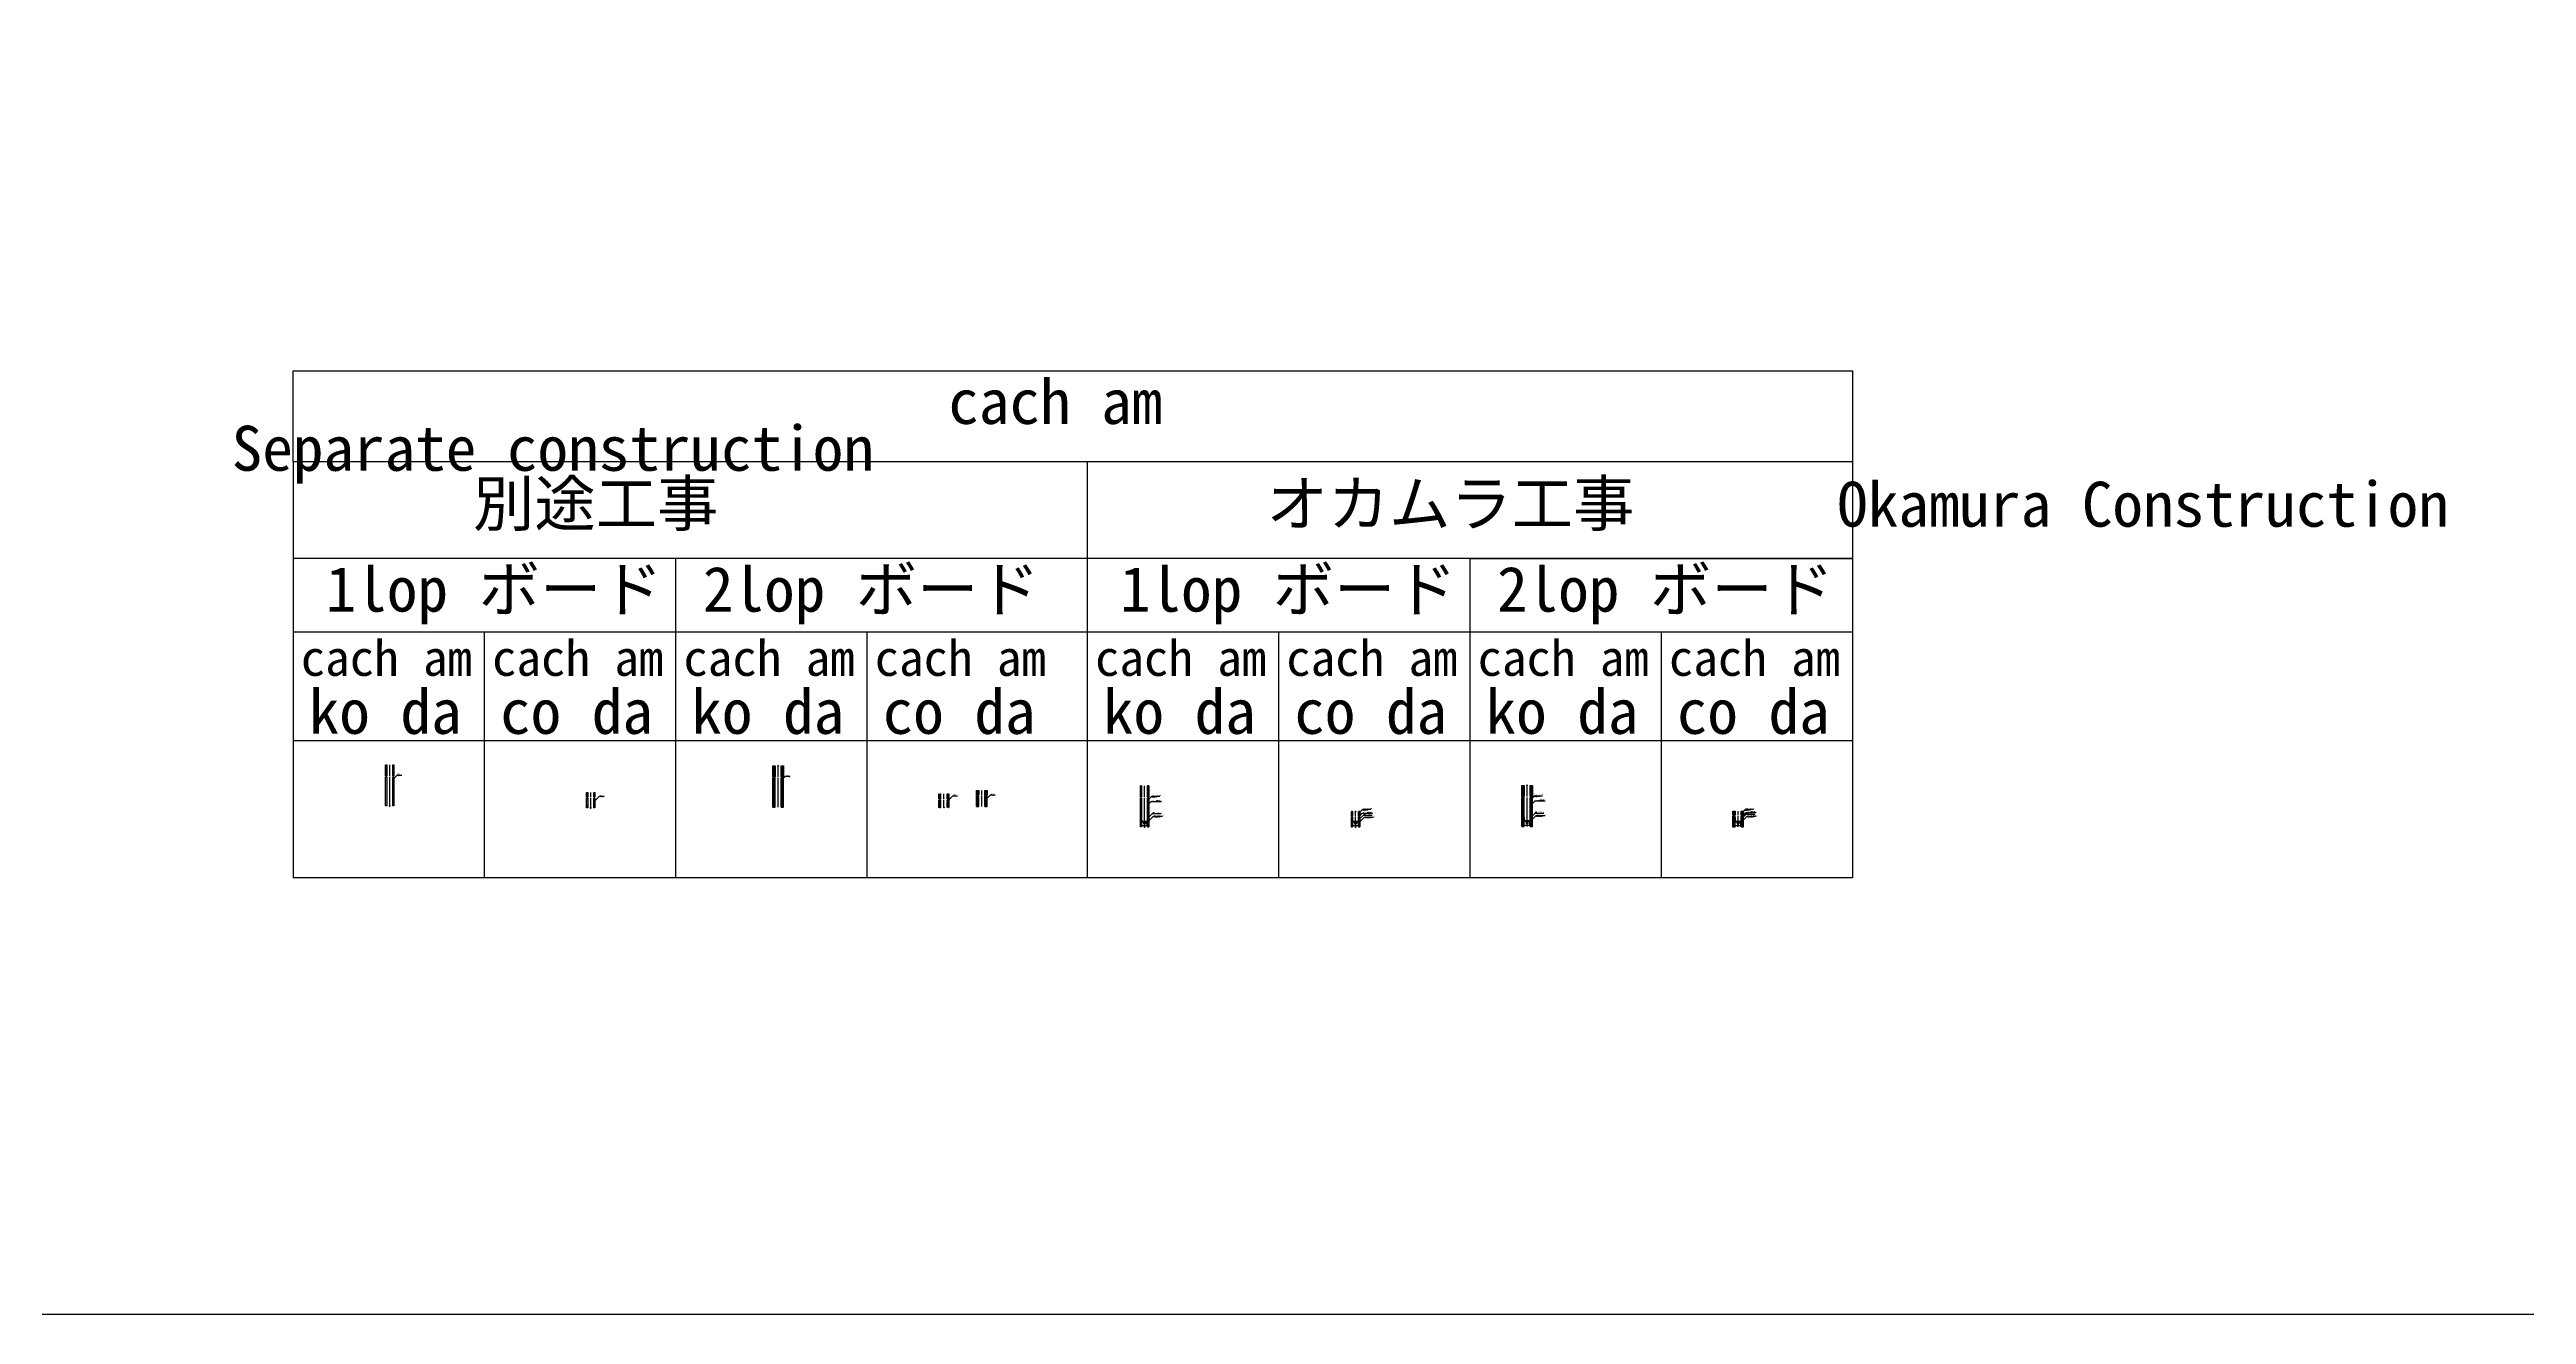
# Model space of a CAD drawing. Extents: x -275225 to 47266, y -41063 to 95295.
# Drawn here: x -216968 to -189419, y -41063 to -26994 of the extents above; entities that cross this region are included whole.
import ezdxf

# ---------------------------------------------------------------- set-up
doc = ezdxf.new("R2010")
doc.units = 0
doc.header["$LTSCALE"] = 0.2
doc.header["$PDMODE"] = 99
doc.header["$PDSIZE"] = 5
doc.linetypes.add('PHANTOM', pattern=[63.5, 31.75, -6.35, 6.35, -6.35, 6.35, -6.35])
for name, color, linetype in [('_P18_製品', 4, 'Continuous'), ('_P18_製品寸法', 9, 'Continuous'), ('_グラスウール', 2, 'BATTING'), ('_別途', 6, 'PHANTOM'), ('_図面枠', 7, 'Continuous'), ('_文字', 3, 'Continuous')]:
    doc.layers.add(name, color=color, linetype=linetype)
doc.layers.add('_ポイント', color=1, linetype='Continuous', plot=False)
doc.styles.add('OKAMURA', font='SIMPLEX.shx', dxfattribs={"width": 0.7, "bigfont": 'BIGFONT.shx'})
doc.styles.add('OKAMURA-G', font='MS Gothic.ttf')
doc.linetypes.add('BATTING', pattern='A,0.00254,-2.54,[134,ltypeshp.shx,S=2.54,R=0,X=-2.54,Y=0],-5.08,[134,ltypeshp.shx,S=2.54,R=180,X=2.54,Y=0],-2.54', length=10.16254)
pattern_1 = [(37.5, (-144219.602, -18406.1715), (-0.3200063, 9.7882647), [0, -7.7216, 0, -8.636, 0, -8.255]), (7.5, (-144219.602, -18406.172), (8.9904657, 14.336502), [0, -4.1656, 0, -6.9596, 0, -2.667]), (327.5, (-144225.85, -18406.1715), (15.8198474, 0.0287437), [0, -2.54, 0, -9.144, 0, -11.938]), (317.5, (-144225.85, -18406.172), (15.271129, 4.4585865), [0, -1.27, 0, -5.9944, 0, -6.858])]
pattern_2 = [(37.5, (-635.014, -1061.168), (-0.320006, 9.788265), [0, -7.7216, 0, -8.636, 0, -8.255]), (7.5, (-635.014, -1061.168), (8.99047, 14.3365), [0, -4.1656, 0, -6.9596, 0, -2.667]), (327.5, (-641.262, -1061.168), (15.819847, 0.028744), [0, -2.54, 0, -9.144, 0, -11.938]), (317.5, (-641.262, -1061.168), (15.27113, 4.45859), [0, -1.27, 0, -5.9944, 0, -6.858])]
pattern_3 = [(37.5, (-670.014, -1061.187), (-0.320006, 9.788265), [0, -7.7216, 0, -8.636, 0, -8.255]), (7.5, (-670.014, -1061.187), (8.99047, 14.3365), [0, -4.1656, 0, -6.9596, 0, -2.667]), (327.5, (-676.262, -1061.187), (15.819847, 0.028744), [0, -2.54, 0, -9.144, 0, -11.938]), (317.5, (-676.262, -1061.187), (15.27113, 4.45859), [0, -1.27, 0, -5.9944, 0, -6.858])]
pattern_4 = [(37.5, (-635.014, -1076.187), (-0.320006, 9.788265), [0, -7.7216, 0, -8.636, 0, -8.255]), (7.5, (-635.014, -1076.187), (8.99047, 14.3365), [0, -4.1656, 0, -6.9596, 0, -2.667]), (327.5, (-641.262, -1076.187), (15.819847, 0.028744), [0, -2.54, 0, -9.144, 0, -11.938]), (317.5, (-641.262, -1076.187), (15.27113, 4.45859), [0, -1.27, 0, -5.9944, 0, -6.858])]
pattern_5 = [(37.5, (-670.014, -1076.187), (-0.320006, 9.788265), [0, -7.7216, 0, -8.636, 0, -8.255]), (7.5, (-670.014, -1076.187), (8.99047, 14.3365), [0, -4.1656, 0, -6.9596, 0, -2.667]), (327.5, (-676.262, -1076.187), (15.819847, 0.028744), [0, -2.54, 0, -9.144, 0, -11.938]), (317.5, (-676.262, -1076.187), (15.27113, 4.45859), [0, -1.27, 0, -5.9944, 0, -6.858])]
pattern_6 = [(37.5, (-657.514, -1076.187), (-0.320006, 9.788265), [0, -7.7216, 0, -8.636, 0, -8.255]), (7.5, (-657.514, -1076.187), (8.99047, 14.3365), [0, -4.1656, 0, -6.9596, 0, -2.667]), (327.5, (-663.762, -1076.187), (15.819847, 0.028744), [0, -2.54, 0, -9.144, 0, -11.938]), (317.5, (-663.762, -1076.187), (15.27113, 4.45859), [0, -1.27, 0, -5.9944, 0, -6.858])]
pattern_7 = [(37.5, (-647.514, -1076.187), (-0.320006, 9.788265), [0, -7.7216, 0, -8.636, 0, -8.255]), (7.5, (-647.514, -1076.187), (8.99047, 14.3365), [0, -4.1656, 0, -6.9596, 0, -2.667]), (327.5, (-653.762, -1076.187), (15.819847, 0.028744), [0, -2.54, 0, -9.144, 0, -11.938]), (317.5, (-653.762, -1076.187), (15.27113, 4.45859), [0, -1.27, 0, -5.9944, 0, -6.858])]
pattern_8 = [(37.5, (-647.514, -1061.168), (-0.320006, 9.788265), [0, -7.7216, 0, -8.636, 0, -8.255]), (7.5, (-647.514, -1061.168), (8.99047, 14.3365), [0, -4.1656, 0, -6.9596, 0, -2.667]), (327.5, (-653.762, -1061.168), (15.819847, 0.028744), [0, -2.54, 0, -9.144, 0, -11.938]), (317.5, (-653.762, -1061.168), (15.27113, 4.45859), [0, -1.27, 0, -5.9944, 0, -6.858])]
pattern_9 = [(37.5, (-657.514, -1061.187), (-0.320006, 9.788265), [0, -7.7216, 0, -8.636, 0, -8.255]), (7.5, (-657.514, -1061.187), (8.99047, 14.3365), [0, -4.1656, 0, -6.9596, 0, -2.667]), (327.5, (-663.762, -1061.187), (15.819847, 0.028744), [0, -2.54, 0, -9.144, 0, -11.938]), (317.5, (-663.762, -1061.187), (15.27113, 4.45859), [0, -1.27, 0, -5.9944, 0, -6.858])]

# ---------------------------------------------------------------- blocks, each defined once
blk = doc.blocks.new('BOLT')
at = {"layer": '_P18_製品'}
for p, q in [((0, 10.969464), (-9.5, 5.484637)), ((-9.5, 5.484637), (-9.5, -5.484636)), ((0, 10.969464), (9.5, 5.484636)), ((9.5, 5.484636), (9.5, -5.484637)), ((-9.5, -5.484636), (0, -10.969464)), ((9.5, -5.484637), (0, -10.969464))]:
    blk.add_line(p, q, dxfattribs=at)
for radius in [9.5, 6]:
    blk.add_circle((0, 0), radius, dxfattribs=at)
at = {"layer": '_ポイント'}
blk.add_point((0, 0), dxfattribs=at)
blk = doc.blocks.new('ピース')
at = {"layer": '_P18_製品', "ltscale": 2}
for p, q in [((-31, -50), (-31, 0)), ((-31, 0), (31, 0)), ((31, -50), (31, 0)), ((-31, -6), (31, -6)), ((-31, -50), (31, -50))]:
    blk.add_line(p, q, dxfattribs=at)
blk = doc.blocks.new('65ﾗﾝﾅｰ')
at = {"layer": '_P18_製品', "ltscale": 2}
for p, q in [((-33.5, 40), (-33.5, 0)), ((-33.5, 40), (-32.7, 40)), ((-33.5, 0), (33.5, 0)), ((-32.7, 40), (-32.7, 0.8)), ((-32.7, 0.8), (32.7, 0.8)), ((32.7, 40), (32.7, 0.8)), ((33.5, 40), (32.7, 40)), ((33.5, 0), (33.5, 40))]:
    blk.add_line(p, q, dxfattribs=at)
blk = doc.blocks.new('*U115')
at = {"layer": '_P18_製品'}
h = blk.add_hatch(dxfattribs=at)
h.set_pattern_fill('AR-SAND', color=256, scale=0.2, style=0)
h.set_pattern_definition([(37.5, (0, -0.0194), (-0.32, 9.78826), [0, -7.7216, 0, -8.636, 0, -8.255]), (7.5, (0, -0.02), (8.9905, 14.3365), [0, -4.1656, 0, -6.9596, 0, -2.667]), (327.5, (-6.248, -0.019), (15.81985, 0.02874), [0, -2.54, 0, -9.144, 0, -11.938]), (317.5, (-6.248, -0.02), (15.2711, 4.4586), [0, -1.27, 0, -5.9944, 0, -6.858])])
h.paths.add_polyline_path([(-33, 171), (-46, 171), (-46, 121), (-33, 121)])
h.paths.add_polyline_path([(-46, 0), (-33, 0), (-33, 111), (-46, 111)])
at = {"layer": '_P18_製品', "ltscale": 2}
h = blk.add_hatch(dxfattribs=at)
h.set_pattern_fill('AR-SAND', color=256, scale=0.2, style=0)
h.paths.add_polyline_path([(46, 171), (34, 171), (34, 121), (46, 121)])
h.paths.add_polyline_path([(34, 0), (46, 0), (46, 111), (34, 111)])
for p, q in [((-33, 171), (-46, 171)), ((-46, 171), (-46, 121)), ((-46, 0), (-46, 111)), ((-33, 0), (-46, 0)), ((-33, 121), (-33, 171)), ((-33, 111), (-33, 0)), ((46, 171), (34, 171)), ((34, 171), (34, 121)), ((34, 111), (34, 0)), ((34, 0), (46, 0)), ((46, 121), (46, 171)), ((46, 0), (46, 111))]:
    blk.add_line(p, q, dxfattribs=at)
at = {"layer": '_グラスウール', "ltscale": 4}
for points in [[(0, 121), (0, 171), (0, 171)], [(0, 0), (0, 111), (0, 111)]]:
    blk.add_lwpolyline(points, dxfattribs=at)
at = {"layer": '_ポイント'}
blk.add_point((0, 171), dxfattribs=at)
at = {"layer": '_ポイント', "ltscale": 2}
blk.add_point((0, 0), dxfattribs=at)
blk.add_point((0, 0), dxfattribs=at)
at = {"layer": '_文字', "color": 9}
for points in [[(32, 152), (29, 146), (81, 197), (170, 197)], [(33, 46), (29, 39), (100, 110), (200, 110)], [(37, 85), (34, 78), (89, 133), (185, 133)], [(49, 130), (46, 123), (75, 152), (188, 152)]]:
    blk.add_lwpolyline(points, dxfattribs=at)
at = {"layer": 'Defpoints'}
for points in [[(-46, 121), (-46, 171), (-33, 171), (-33, 121)], [(-33, 111), (-33, 0), (-46, 0), (-46, 111)], [(34, 121), (34, 171), (46, 171), (46, 121)], [(46, 111), (46, 0), (34, 0), (34, 111)]]:
    blk.add_lwpolyline(points, close=True, dxfattribs=at)
at = {"layer": '_P18_製品'}
for name, p in [('65ﾗﾝﾅｰ', (0, 65)), ('ピース', (0, 65)), ('BOLT', (0, 40))]:
    blk.add_blockref(name, p, dxfattribs=at)
at = {"layer": '_文字', "style": 'OKAMURA', "width": 0.8}
for s, height, p in [('石膏ボード12.5t（2枚貼）', 9, (77, 154)), ('内部グラスウール充填', 9, (82, 201)), ('24kg／m', 9, (82, 185)), ('65ミリ用軽鉄ランナー', 9, (93, 136)), ('軽鉄ランナー受アングル', 9, (104, 113)), ('L-50×50×6t', 9, (105, 100)), ('3', 7.2, (128, 188))]:
    blk.add_text(s, height=height, dxfattribs=at).set_placement(p)
blk = doc.blocks.new('*U116')
at = {"layer": '_P18_製品'}
h = blk.add_hatch(dxfattribs=at)
h.set_pattern_fill('AR-SAND', color=256, scale=0.2, style=0)
h.set_pattern_definition(pattern_7)
h.paths.add_polyline_path([(-59, 457), (-46, 457), (-46, 332), (-59, 332)])
h = blk.add_hatch(dxfattribs=at)
h.set_pattern_fill('AR-SAND', color=256, scale=0.2, style=0)
h.set_pattern_definition(pattern_8)
h.paths.add_polyline_path([(-59, 0), (-46, 0), (-46, 322), (-59, 322)])
h = blk.add_hatch(dxfattribs=at)
h.set_pattern_fill('AR-SAND', color=256, scale=0.2, style=0)
h.set_pattern_definition(pattern_4)
h.paths.add_polyline_path([(-46, 457), (-34, 457), (-34, 332), (-46, 332)])
h = blk.add_hatch(dxfattribs=at)
h.set_pattern_fill('AR-SAND', color=256, scale=0.2, style=0)
h.set_pattern_definition(pattern_2)
h.paths.add_polyline_path([(-46, 0), (-34, 0), (-34, 322), (-46, 322)])
h = blk.add_hatch(dxfattribs=at)
h.set_pattern_fill('AR-SAND', color=256, scale=0.2, style=0)
h.set_pattern_definition(pattern_5)
h.paths.add_polyline_path([(34, 457), (46, 457), (46, 332), (34, 332)])
h = blk.add_hatch(dxfattribs=at)
h.set_pattern_fill('AR-SAND', color=256, scale=0.2, style=0)
h.set_pattern_definition(pattern_3)
h.paths.add_polyline_path([(34, 0), (46, 0), (46, 322), (34, 322)])
h = blk.add_hatch(dxfattribs=at)
h.set_pattern_fill('AR-SAND', color=256, scale=0.2, style=0)
h.set_pattern_definition(pattern_6)
h.paths.add_polyline_path([(46, 457), (59, 457), (59, 332), (46, 332)])
h = blk.add_hatch(dxfattribs=at)
h.set_pattern_fill('AR-SAND', color=256, scale=0.2, style=0)
h.set_pattern_definition(pattern_9)
h.paths.add_polyline_path([(46, 0), (59, 0), (59, 322), (46, 322)])
for p, q in [((-59, 332), (-59, 457)), ((-59, 0), (-59, 322)), ((-46, 332), (-46, 457)), ((-46, 457), (-34, 457)), ((-46, 0), (-46, 322)), ((-34, 332), (-34, 457)), ((-34, 0), (-34, 322)), ((34, 332), (34, 457)), ((34, 457), (46, 457)), ((34, 0), (34, 322)), ((46, 332), (46, 457)), ((46, 0), (46, 322)), ((59, 332), (59, 457)), ((59, 0), (59, 322)), ((-34, 0), (-46, 0)), ((46, 0), (34, 0))]:
    blk.add_line(p, q, dxfattribs=at)
at = {"layer": '_グラスウール', "ltscale": 4}
for points in [[(0, 332), (0, 457), (0, 457)], [(0, 0), (0, 322), (0, 322)]]:
    blk.add_lwpolyline(points, dxfattribs=at)
at = {"layer": '_ポイント'}
blk.add_point((0, 457), dxfattribs=at)
at = {"layer": '_文字', "color": 9}
for points in [[(32, 297), (29, 290), (81, 342), (170, 342)], [(62, 263), (59, 256), (88, 285), (201, 285)], [(33, 57), (29, 50), (100, 121), (200, 121)], [(37, 101), (34, 94), (89, 149), (185, 149)]]:
    blk.add_lwpolyline(points, dxfattribs=at)
at = {"layer": 'Defpoints', "ltscale": 2}
for points in [[(-59, 457), (-46, 457), (-46, 332), (-59, 332)], [(-59, 0), (-46, 0), (-46, 322), (-59, 322)], [(-46, 457), (-34, 457), (-34, 332), (-46, 332)], [(-46, 0), (-34, 0), (-34, 322), (-46, 322)], [(34, 457), (46, 457), (46, 332), (34, 332)], [(34, 0), (46, 0), (46, 322), (34, 322)], [(46, 457), (59, 457), (59, 332), (46, 332)], [(46, 0), (59, 0), (59, 322), (46, 322)]]:
    blk.add_lwpolyline(points, close=True, dxfattribs=at)
at = {"layer": '_P18_製品'}
for name, p in [('65ﾗﾝﾅｰ', (0, 65)), ('ピース', (0, 65)), ('BOLT', (0, 40))]:
    blk.add_blockref(name, p, dxfattribs=at)
at = {"layer": '_文字', "style": 'OKAMURA', "width": 0.8}
for s, height, p in [('内部グラスウール充填', 9, (82, 346)), ('24kg／m', 9, (82, 330)), ('石膏ボード12.5t（2枚貼）', 9, (89, 287)), ('3', 7.2, (128, 333)), ('65ミリ用軽鉄ランナー', 9, (93, 152)), ('軽鉄ランナー受アングル', 9, (104, 124)), ('L-50×50×6t', 9, (105, 110))]:
    blk.add_text(s, height=height, dxfattribs=at).set_placement(p)
blk = doc.blocks.new('*U114')
at = {"layer": '_P18_製品'}
h = blk.add_hatch(dxfattribs=at)
h.set_pattern_fill('AR-SAND', color=256, scale=0.2, style=0)
h.paths.add_polyline_path([(-46, 332), (-33, 332), (-33, 457), (-46, 457)])
h.paths.add_polyline_path([(-46, 0), (-33, 0), (-33, 322), (-46, 322)])
at = {"layer": '_P18_製品', "ltscale": 2}
h = blk.add_hatch(dxfattribs=at)
h.set_pattern_fill('AR-SAND', color=256, scale=0.2, style=0)
h.paths.add_polyline_path([(34, 332), (46, 332), (46, 457), (34, 457)])
h.paths.add_polyline_path([(34, 0), (46, 0), (46, 322), (34, 322)])
for p, q in [((-33, 457), (-46, 457)), ((-46, 457), (-46, 332)), ((-46, 0), (-46, 322)), ((-33, 332), (-33, 457)), ((-33, 322), (-33, 0)), ((46, 457), (34, 457)), ((34, 457), (34, 332)), ((34, 322), (34, 0)), ((46, 332), (46, 457)), ((46, 0), (46, 322)), ((-33, 0), (-46, 0)), ((34, 0), (46, 0))]:
    blk.add_line(p, q, dxfattribs=at)
at = {"layer": '_グラスウール', "ltscale": 4}
for points in [[(0, 332), (0, 457), (0, 457)], [(0, 0), (0, 322), (0, 322)]]:
    blk.add_lwpolyline(points, dxfattribs=at)
at = {"layer": '_ポイント', "ltscale": 2}
blk.add_point((0, 0), dxfattribs=at)
blk.add_point((0, 0), dxfattribs=at)
at = {"layer": '_文字', "color": 9}
for points in [[(32, 297), (29, 290), (81, 342), (170, 342)], [(49, 263), (46, 256), (75, 285), (188, 285)], [(33, 57), (29, 50), (100, 121), (200, 121)], [(37, 101), (34, 94), (89, 149), (185, 149)]]:
    blk.add_lwpolyline(points, dxfattribs=at)
at = {"layer": 'Defpoints'}
for points in [[(-46, 332), (-46, 457), (-33, 457), (-33, 332)], [(-33, 322), (-33, 0), (-46, 0), (-46, 322)], [(34, 332), (34, 457), (46, 457), (46, 332)], [(46, 322), (46, 0), (34, 0), (34, 322)]]:
    blk.add_lwpolyline(points, close=True, dxfattribs=at)
at = {"layer": '_P18_製品'}
for name, p in [('65ﾗﾝﾅｰ', (0, 65)), ('ピース', (0, 65)), ('BOLT', (0, 40))]:
    blk.add_blockref(name, p, dxfattribs=at)
at = {"layer": '_文字', "style": 'OKAMURA', "width": 0.8}
for s, height, p in [('石膏ボード12.5t（1枚貼）', 9, (77, 287)), ('内部グラスウール充填', 9, (82, 346)), ('24kg／m', 9, (82, 330)), ('3', 7.2, (128, 333)), ('65ミリ用軽鉄ランナー', 9, (93, 152)), ('軽鉄ランナー受アングル', 9, (104, 124)), ('L-50×50×6t', 9, (105, 110))]:
    blk.add_text(s, height=height, dxfattribs=at).set_placement(p)
blk = doc.blocks.new('*U117')
at = {"layer": '_P18_製品'}
h = blk.add_hatch(dxfattribs=at)
h.set_pattern_fill('AR-SAND', color=256, scale=0.2, style=0)
h.set_pattern_definition(pattern_7)
h.paths.add_polyline_path([(-59, 177), (-46, 177), (-46, 131), (-59, 131)])
h = blk.add_hatch(dxfattribs=at)
h.set_pattern_fill('AR-SAND', color=256, scale=0.2, style=0)
h.set_pattern_definition(pattern_8)
h.paths.add_polyline_path([(-59, 0), (-46, 0), (-46, 121), (-59, 121)])
h = blk.add_hatch(dxfattribs=at)
h.set_pattern_fill('AR-SAND', color=256, scale=0.2, style=0)
h.set_pattern_definition(pattern_4)
h.paths.add_polyline_path([(-46, 177), (-34, 177), (-34, 131), (-46, 131)])
h = blk.add_hatch(dxfattribs=at)
h.set_pattern_fill('AR-SAND', color=256, scale=0.2, style=0)
h.set_pattern_definition(pattern_2)
h.paths.add_polyline_path([(-46, 0), (-34, 0), (-34, 121), (-46, 121)])
h = blk.add_hatch(dxfattribs=at)
h.set_pattern_fill('AR-SAND', color=256, scale=0.2, style=0)
h.set_pattern_definition(pattern_5)
h.paths.add_polyline_path([(34, 177), (46, 177), (46, 131), (34, 131)])
h = blk.add_hatch(dxfattribs=at)
h.set_pattern_fill('AR-SAND', color=256, scale=0.2, style=0)
h.set_pattern_definition(pattern_3)
h.paths.add_polyline_path([(34, 0), (46, 0), (46, 121), (34, 121)])
h = blk.add_hatch(dxfattribs=at)
h.set_pattern_fill('AR-SAND', color=256, scale=0.2, style=0)
h.set_pattern_definition(pattern_6)
h.paths.add_polyline_path([(46, 177), (59, 177), (59, 131), (46, 131)])
h = blk.add_hatch(dxfattribs=at)
h.set_pattern_fill('AR-SAND', color=256, scale=0.2, style=0)
h.set_pattern_definition(pattern_9)
h.paths.add_polyline_path([(46, 0), (59, 0), (59, 121), (46, 121)])
for p, q in [((-59, 131), (-59, 177)), ((-59, 0), (-59, 121)), ((-46, 131), (-46, 177)), ((-46, 177), (-34, 177)), ((-46, 0), (-46, 121)), ((-34, 0), (-46, 0)), ((-34, 131), (-34, 177)), ((-34, 0), (-34, 121)), ((34, 131), (34, 177)), ((34, 177), (46, 177)), ((34, 0), (34, 121)), ((46, 0), (34, 0)), ((46, 131), (46, 177)), ((46, 0), (46, 121)), ((59, 131), (59, 177)), ((59, 0), (59, 121))]:
    blk.add_line(p, q, dxfattribs=at)
at = {"layer": '_グラスウール', "ltscale": 4}
for points in [[(0, 131), (0, 177), (0, 177)], [(0, 0), (0, 121), (0, 121)]]:
    blk.add_lwpolyline(points, dxfattribs=at)
at = {"layer": '_文字', "color": 9}
for points in [[(32, 152), (29, 146), (81, 197), (170, 197)], [(33, 57), (29, 50), (100, 121), (200, 121)], [(37, 95), (34, 88), (89, 144), (185, 144)], [(62, 140), (59, 133), (88, 162), (201, 162)]]:
    blk.add_lwpolyline(points, dxfattribs=at)
at = {"layer": 'Defpoints', "ltscale": 2}
for points in [[(-59, 177), (-46, 177), (-46, 131), (-59, 131)], [(-59, 0), (-46, 0), (-46, 121), (-59, 121)], [(-46, 177), (-34, 177), (-34, 131), (-46, 131)], [(-46, 0), (-34, 0), (-34, 121), (-46, 121)], [(34, 177), (46, 177), (46, 131), (34, 131)], [(34, 0), (46, 0), (46, 121), (34, 121)], [(46, 177), (59, 177), (59, 131), (46, 131)], [(46, 0), (59, 0), (59, 121), (46, 121)]]:
    blk.add_lwpolyline(points, close=True, dxfattribs=at)
at = {"layer": '_P18_製品'}
for name, p in [('65ﾗﾝﾅｰ', (0, 65)), ('ピース', (0, 65)), ('BOLT', (0, 40))]:
    blk.add_blockref(name, p, dxfattribs=at)
at = {"layer": '_文字', "style": 'OKAMURA', "width": 0.8}
for s, height, p in [('内部グラスウール充填', 9, (82, 201)), ('24kg／m', 9, (82, 185)), ('石膏ボード12.5t（2枚貼）', 9, (89, 164)), ('65ミリ用軽鉄ランナー', 9, (93, 146)), ('軽鉄ランナー受アングル', 9, (104, 124)), ('L-50×50×6t', 9, (105, 110)), ('3', 7.2, (128, 188))]:
    blk.add_text(s, height=height, dxfattribs=at).set_placement(p)
blk = doc.blocks.new('*U108')
at = {"layer": '_別途'}
h = blk.add_hatch(dxfattribs=at)
h.set_pattern_fill('AR-SAND', color=256, scale=0.2, style=0)
h.paths.add_polyline_path([(-46, 332), (-33, 332), (-33, 457), (-46, 457)])
h.paths.add_polyline_path([(-46, 0), (-33, 0), (-33, 322), (-46, 322)])
h = blk.add_hatch(dxfattribs=at)
h.set_pattern_fill('AR-SAND', color=256, scale=0.2, style=0)
h.paths.add_polyline_path([(34, 332), (46, 332), (46, 457), (34, 457)])
h.paths.add_polyline_path([(34, 0), (46, 0), (46, 322), (34, 322)])
at = {"layer": '_グラスウール', "ltscale": 4}
for points in [[(0, 332), (0, 457), (0, 457)], [(0, 0), (0, 322), (0, 322)]]:
    blk.add_lwpolyline(points, dxfattribs=at)
at = {"layer": '_ポイント', "ltscale": 2}
blk.add_point((0, 0), dxfattribs=at)
blk.add_point((0, 0), dxfattribs=at)
at = {"layer": '_別途'}
for p, q in [((-46, 457), (-46, 332)), ((-46, 0), (-46, 322)), ((-33, 332), (-33, 457)), ((-33, 322), (-33, 0)), ((34, 457), (34, 332)), ((34, 322), (34, 0)), ((46, 332), (46, 457)), ((46, 0), (46, 322))]:
    blk.add_line(p, q, dxfattribs=at)
at = {"layer": '_文字', "color": 9}
blk.add_lwpolyline([(32, 297), (29, 290), (81, 342), (133, 342)], dxfattribs=at)
at = {"layer": 'Defpoints'}
for points in [[(-46, 332), (-46, 457), (-33, 457), (-33, 332)], [(-33, 322), (-33, 0), (-46, 0), (-46, 322)], [(34, 332), (34, 457), (46, 457), (46, 332)], [(46, 322), (46, 0), (34, 0), (34, 322)]]:
    blk.add_lwpolyline(points, close=True, dxfattribs=at)
at = {"layer": '_文字', "style": 'OKAMURA', "width": 0.8}
for s, p in [('＜別途工事＞', (80, 330)), ('遮音壁', (82, 346))]:
    blk.add_text(s, height=9, dxfattribs=at).set_placement(p)
blk = doc.blocks.new('*U140')
at = {"layer": '_別途'}
h = blk.add_hatch(dxfattribs=at)
h.set_pattern_fill('AR-SAND', color=256, scale=0.2, style=0)
h.paths.add_polyline_path([(-33, 171), (-46, 171), (-46, 121), (-33, 121)])
h.paths.add_polyline_path([(-46, 0), (-33, 0), (-33, 111), (-46, 111)])
h = blk.add_hatch(dxfattribs=at)
h.set_pattern_fill('AR-SAND', color=256, scale=0.2, style=0)
h.paths.add_polyline_path([(46, 171), (34, 171), (34, 121), (46, 121)])
h.paths.add_polyline_path([(34, 0), (46, 0), (46, 111), (34, 111)])
at = {"layer": '_グラスウール', "ltscale": 4}
for points in [[(0, 121), (0, 171), (0, 171)], [(0, 0), (0, 111), (0, 111)]]:
    blk.add_lwpolyline(points, dxfattribs=at)
at = {"layer": '_ポイント', "ltscale": 2}
blk.add_point((0, 0), dxfattribs=at)
blk.add_point((0, 0), dxfattribs=at)
at = {"layer": '_別途'}
for p, q in [((-46, 171), (-46, 121)), ((-46, 0), (-46, 111)), ((-33, 121), (-33, 171)), ((-33, 111), (-33, 0)), ((34, 171), (34, 121)), ((34, 111), (34, 0)), ((46, 121), (46, 171)), ((46, 0), (46, 111))]:
    blk.add_line(p, q, dxfattribs=at)
at = {"layer": '_文字', "color": 9}
blk.add_lwpolyline([(49, 85), (46, 78), (98, 130), (150, 130)], dxfattribs=at)
at = {"layer": 'Defpoints'}
for points in [[(-46, 121), (-46, 171), (-33, 171), (-33, 121)], [(-33, 111), (-33, 0), (-46, 0), (-46, 111)], [(34, 121), (34, 171), (46, 171), (46, 121)], [(46, 111), (46, 0), (34, 0), (34, 111)]]:
    blk.add_lwpolyline(points, close=True, dxfattribs=at)
at = {"layer": '_文字', "style": 'OKAMURA', "width": 0.8}
for s, p in [('＜別途工事＞', (97, 118)), ('遮音壁', (99, 133))]:
    blk.add_text(s, height=9, dxfattribs=at).set_placement(p)
blk = doc.blocks.new('*U111')
at = {"layer": '_別途'}
h = blk.add_hatch(dxfattribs=at)
h.set_pattern_fill('AR-SAND', color=256, scale=0.2, style=0)
h.paths.add_polyline_path([(-59, 457), (-46, 457), (-46, 332), (-59, 332)])
h = blk.add_hatch(dxfattribs=at)
h.set_pattern_fill('AR-SAND', color=256, scale=0.2, style=0)
h.paths.add_polyline_path([(-59, 0), (-46, 0), (-46, 322), (-59, 322)])
h = blk.add_hatch(dxfattribs=at)
h.set_pattern_fill('AR-SAND', color=256, scale=0.2, style=0)
h.paths.add_polyline_path([(-46, 457), (-34, 457), (-34, 332), (-46, 332)])
h = blk.add_hatch(dxfattribs=at)
h.set_pattern_fill('AR-SAND', color=256, scale=0.2, style=0)
h.paths.add_polyline_path([(-46, 0), (-34, 0), (-34, 322), (-46, 322)])
h = blk.add_hatch(dxfattribs=at)
h.set_pattern_fill('AR-SAND', color=256, scale=0.2, style=0)
h.paths.add_polyline_path([(34, 457), (46, 457), (46, 332), (34, 332)])
h = blk.add_hatch(dxfattribs=at)
h.set_pattern_fill('AR-SAND', color=256, scale=0.2, style=0)
h.paths.add_polyline_path([(34, 0), (46, 0), (46, 322), (34, 322)])
h = blk.add_hatch(dxfattribs=at)
h.set_pattern_fill('AR-SAND', color=256, scale=0.2, style=0)
h.paths.add_polyline_path([(46, 457), (59, 457), (59, 332), (46, 332)])
h = blk.add_hatch(dxfattribs=at)
h.set_pattern_fill('AR-SAND', color=256, scale=0.2, style=0)
h.paths.add_polyline_path([(46, 0), (59, 0), (59, 322), (46, 322)])
at = {"layer": '_P18_製品'}
blk.add_line((46, 332), (46, 457), dxfattribs=at)
at = {"layer": '_グラスウール', "ltscale": 4}
for points in [[(0, 332), (0, 457), (0, 457)], [(0, 0), (0, 322), (0, 322)]]:
    blk.add_lwpolyline(points, dxfattribs=at)
at = {"layer": '_ポイント'}
blk.add_point((0, 457), dxfattribs=at)
at = {"layer": '_別途'}
for p, q in [((-59, 332), (-59, 457)), ((-59, 0), (-59, 322)), ((-46, 332), (-46, 457)), ((-46, 0), (-46, 322)), ((-34, 332), (-34, 457)), ((-34, 0), (-34, 322)), ((34, 332), (34, 457)), ((34, 0), (34, 322)), ((46, 0), (46, 322)), ((59, 332), (59, 457)), ((59, 0), (59, 322))]:
    blk.add_line(p, q, dxfattribs=at)
at = {"layer": '_文字', "color": 9}
blk.add_lwpolyline([(32, 297), (29, 290), (81, 342), (133, 342)], dxfattribs=at)
at = {"layer": 'Defpoints', "ltscale": 2}
for points in [[(-59, 457), (-46, 457), (-46, 332), (-59, 332)], [(-59, 0), (-46, 0), (-46, 322), (-59, 322)], [(-46, 457), (-34, 457), (-34, 332), (-46, 332)], [(-46, 0), (-34, 0), (-34, 322), (-46, 322)], [(34, 457), (46, 457), (46, 332), (34, 332)], [(34, 0), (46, 0), (46, 322), (34, 322)], [(46, 457), (59, 457), (59, 332), (46, 332)], [(46, 0), (59, 0), (59, 322), (46, 322)]]:
    blk.add_lwpolyline(points, close=True, dxfattribs=at)
at = {"layer": '_文字', "style": 'OKAMURA', "width": 0.8}
for s, p in [('＜別途工事＞', (80, 330)), ('遮音壁', (82, 346))]:
    blk.add_text(s, height=9, dxfattribs=at).set_placement(p)
blk = doc.blocks.new('*U113')
at = {"layer": '_別途'}
h = blk.add_hatch(dxfattribs=at)
h.set_pattern_fill('AR-SAND', color=256, scale=0.2, style=0)
h.paths.add_polyline_path([(-59, 177), (-46, 177), (-46, 131), (-59, 131)])
h = blk.add_hatch(dxfattribs=at)
h.set_pattern_fill('AR-SAND', color=256, scale=0.2, style=0)
h.paths.add_polyline_path([(-59, 0), (-46, 0), (-46, 121), (-59, 121)])
h = blk.add_hatch(dxfattribs=at)
h.set_pattern_fill('AR-SAND', color=256, scale=0.2, style=0)
h.paths.add_polyline_path([(-46, 177), (-34, 177), (-34, 131), (-46, 131)])
h = blk.add_hatch(dxfattribs=at)
h.set_pattern_fill('AR-SAND', color=256, scale=0.2, style=0)
h.paths.add_polyline_path([(-46, 0), (-34, 0), (-34, 121), (-46, 121)])
h = blk.add_hatch(dxfattribs=at)
h.set_pattern_fill('AR-SAND', color=256, scale=0.2, style=0)
h.paths.add_polyline_path([(34, 177), (46, 177), (46, 131), (34, 131)])
h = blk.add_hatch(dxfattribs=at)
h.set_pattern_fill('AR-SAND', color=256, scale=0.2, style=0)
h.paths.add_polyline_path([(34, 0), (46, 0), (46, 121), (34, 121)])
h = blk.add_hatch(dxfattribs=at)
h.set_pattern_fill('AR-SAND', color=256, scale=0.2, style=0)
h.paths.add_polyline_path([(46, 177), (59, 177), (59, 131), (46, 131)])
h = blk.add_hatch(dxfattribs=at)
h.set_pattern_fill('AR-SAND', color=256, scale=0.2, style=0)
h.paths.add_polyline_path([(46, 0), (59, 0), (59, 121), (46, 121)])
at = {"layer": '_グラスウール', "ltscale": 4}
for points in [[(0, 131), (0, 177), (0, 177)], [(0, 0), (0, 121), (0, 121)]]:
    blk.add_lwpolyline(points, dxfattribs=at)
at = {"layer": '_別途'}
for p, q in [((-59, 131), (-59, 177)), ((-59, 0), (-59, 121)), ((-46, 131), (-46, 177)), ((-46, 0), (-46, 121)), ((-34, 131), (-34, 177)), ((-34, 0), (-34, 121)), ((34, 131), (34, 177)), ((34, 0), (34, 121)), ((46, 131), (46, 177)), ((46, 0), (46, 121)), ((59, 131), (59, 177)), ((59, 0), (59, 121))]:
    blk.add_line(p, q, dxfattribs=at)
at = {"layer": '_文字', "color": 9}
blk.add_lwpolyline([(49, 85), (46, 78), (98, 130), (150, 130)], dxfattribs=at)
at = {"layer": 'Defpoints'}
for p, q in [((-46, 177), (-34, 177)), ((-34, 0), (-46, 0)), ((34, 177), (46, 177)), ((46, 0), (34, 0))]:
    blk.add_line(p, q, dxfattribs=at)
at = {"layer": 'Defpoints', "ltscale": 2}
for points in [[(-59, 177), (-46, 177), (-46, 131), (-59, 131)], [(-59, 0), (-46, 0), (-46, 121), (-59, 121)], [(-46, 177), (-34, 177), (-34, 131), (-46, 131)], [(-46, 0), (-34, 0), (-34, 121), (-46, 121)], [(34, 177), (46, 177), (46, 131), (34, 131)], [(34, 0), (46, 0), (46, 121), (34, 121)], [(46, 177), (59, 177), (59, 131), (46, 131)], [(46, 0), (59, 0), (59, 121), (46, 121)]]:
    blk.add_lwpolyline(points, close=True, dxfattribs=at)
at = {"layer": '_文字', "style": 'OKAMURA', "width": 0.8}
for s, p in [('＜別途工事＞', (97, 118)), ('遮音壁', (99, 133))]:
    blk.add_text(s, height=9, dxfattribs=at).set_placement(p)

msp = doc.modelspace()

# ---------------------------------------------------------------- hatches: boundary and pattern name
at = {"layer": '_別途'}
h = msp.add_hatch(dxfattribs=at)
h.set_pattern_fill('AR-SAND', color=256, scale=0.2, style=0)
h.set_pattern_definition([(37.5, (-207667.496, -36499.458), (-0.320006, 9.788265), [0, -7.7216, 0, -8.636, 0, -8.255]), (7.5, (-207667.496, -36499.458), (8.99047, 14.3365), [0, -4.1656, 0, -6.9596, 0, -2.667]), (327.5, (-207673.745, -36499.458), (15.81985, 0.028744), [0, -2.54, 0, -9.144, 0, -11.938]), (317.5, (-207673.745, -36499.458), (15.27113, 4.45859), [0, -1.27, 0, -5.9944, 0, -6.858])])
h.paths.add_polyline_path([(-207078, -35271), (-207066, -35271), (-207066, -35328), (-207078, -35328)])
h = msp.add_hatch(dxfattribs=at)
h.set_pattern_fill('AR-SAND', color=256, scale=0.2, style=0)
h.set_pattern_definition([(37.5, (-207667.496, -36484.438), (-0.320006, 9.788265), [0, -7.7216, 0, -8.636, 0, -8.255]), (7.5, (-207667.496, -36484.438), (8.99047, 14.3365), [0, -4.1656, 0, -6.9596, 0, -2.667]), (327.5, (-207673.745, -36484.438), (15.81985, 0.028744), [0, -2.54, 0, -9.144, 0, -11.938]), (317.5, (-207673.745, -36484.438), (15.27113, 4.45859), [0, -1.27, 0, -5.9944, 0, -6.858])])
h.paths.add_polyline_path([(-207078, -35423), (-207066, -35423), (-207066, -35338), (-207078, -35338)])
h = msp.add_hatch(dxfattribs=at)
h.set_pattern_fill('AR-SAND', color=256, scale=0.2, style=0)
h.set_pattern_definition([(37.5, (-207654.996, -36499.458), (-0.320006, 9.788265), [0, -7.7216, 0, -8.636, 0, -8.255]), (7.5, (-207654.996, -36499.458), (8.99047, 14.3365), [0, -4.1656, 0, -6.9596, 0, -2.667]), (327.5, (-207661.245, -36499.458), (15.81985, 0.028744), [0, -2.54, 0, -9.144, 0, -11.938]), (317.5, (-207661.245, -36499.458), (15.27113, 4.45859), [0, -1.27, 0, -5.9944, 0, -6.858])])
h.paths.add_polyline_path([(-207066, -35271), (-207053, -35271), (-207053, -35328), (-207066, -35328)])
h = msp.add_hatch(dxfattribs=at)
h.set_pattern_fill('AR-SAND', color=256, scale=0.2, style=0)
h.set_pattern_definition([(37.5, (-207654.996, -36484.438), (-0.320006, 9.788265), [0, -7.7216, 0, -8.636, 0, -8.255]), (7.5, (-207654.996, -36484.438), (8.99047, 14.3365), [0, -4.1656, 0, -6.9596, 0, -2.667]), (327.5, (-207661.245, -36484.438), (15.81985, 0.028744), [0, -2.54, 0, -9.144, 0, -11.938]), (317.5, (-207661.245, -36484.438), (15.27113, 4.45859), [0, -1.27, 0, -5.9944, 0, -6.858])])
h.paths.add_polyline_path([(-207066, -35423), (-207053, -35423), (-207053, -35338), (-207066, -35338)])
h = msp.add_hatch(dxfattribs=at)
h.set_pattern_fill('AR-SAND', color=256, scale=0.2, style=0)
h.set_pattern_definition(pattern_1)
h.paths.add_polyline_path([(-206986, -35271), (-206974, -35271), (-206974, -35328), (-206986, -35328)])
h = msp.add_hatch(dxfattribs=at)
h.set_pattern_fill('AR-SAND', color=256, scale=0.2, style=0)
h.set_pattern_definition(pattern_1)
h.paths.add_polyline_path([(-206986, -35423), (-206974, -35423), (-206974, -35338), (-206986, -35338)])
h = msp.add_hatch(dxfattribs=at)
h.set_pattern_fill('AR-SAND', color=256, scale=0.2, style=0)
h.set_pattern_definition(pattern_1)
h.paths.add_polyline_path([(-206974, -35271), (-206961, -35271), (-206961, -35328), (-206974, -35328)])
h = msp.add_hatch(dxfattribs=at)
h.set_pattern_fill('AR-SAND', color=256, scale=0.2, style=0)
h.set_pattern_definition(pattern_1)
h.paths.add_polyline_path([(-206974, -35423), (-206961, -35423), (-206961, -35338), (-206974, -35338)])

# ---------------------------------------------------------------- linework, layer by layer
at = {"layer": '_P18_製品寸法'}
for p, q in [((-214259, -31576), (-214259, -36205)), ((-205426, -31576), (-205426, -36205)), ((-196915, -32656), (-214259, -32656)), ((-210004, -32656), (-210004, -36205)), ((-201171, -32656), (-201171, -36205)), ((-214259, -33469), (-196915, -33469)), ((-212132, -33469), (-212132, -36205)), ((-207876, -33469), (-207876, -36205)), ((-203298, -33469), (-203298, -36205)), ((-199043, -33469), (-199043, -36205)), ((-214259, -34681), (-196915, -34681))]:
    msp.add_line(p, q, dxfattribs=at)
msp.add_lwpolyline([(-145164, -41063), (-275225, -41063), (-275225, 8993), (-145164, 8993)], close=True, dxfattribs=at)
for points in [[(-214259, -31576), (-214259, -30566), (-196915, -30566), (-196915, -31576)], [(-214259, -31576), (-196915, -31576), (-196915, -32656)], [(-201171, -32656), (-196915, -32656), (-196915, -36205), (-214259, -36205)]]:
    msp.add_lwpolyline(points, dxfattribs=at)
at = {"layer": '_グラスウール', "ltscale": 4}
for points in [[(-207020, -35328), (-207020, -35271), (-207020, -35271)], [(-207020, -35423), (-207020, -35338), (-207020, -35338)]]:
    msp.add_lwpolyline(points, dxfattribs=at)
at = {"layer": '_ポイント', "ltscale": 2}
msp.add_point((-207020, -35423), dxfattribs=at)
msp.add_point((-207020, -35423), dxfattribs=at)
msp.add_point((-207020, -35423), dxfattribs=at)
msp.add_point((-207020, -35423), dxfattribs=at)
at = {"layer": '_別途'}
for p, q in [((-207078, -35328), (-207078, -35271)), ((-207078, -35423), (-207078, -35338)), ((-207066, -35328), (-207066, -35271)), ((-207066, -35328), (-207066, -35271)), ((-207066, -35423), (-207066, -35338)), ((-207066, -35423), (-207066, -35338)), ((-207053, -35328), (-207053, -35271)), ((-207053, -35423), (-207053, -35338)), ((-206986, -35328), (-206986, -35271)), ((-206986, -35423), (-206986, -35338)), ((-206974, -35328), (-206974, -35271)), ((-206974, -35328), (-206974, -35271)), ((-206974, -35423), (-206974, -35338)), ((-206974, -35423), (-206974, -35338)), ((-206961, -35328), (-206961, -35271)), ((-206961, -35423), (-206961, -35338))]:
    msp.add_line(p, q, dxfattribs=at)
at = {"layer": '_文字', "color": 9}
msp.add_lwpolyline([(-206971, -35338), (-206974, -35345), (-206922, -35293), (-206870, -35293)], dxfattribs=at)

# ---------------------------------------------------------------- block references
for name, p in [('*U108', (-213184, -35406)), ('*U111', (-208864, -35419)), ('*U140', (-210948, -35428)), ('*U113', (-206599, -35413)), ('*U114', (-204789, -35641)), ('*U116', (-200534, -35635)), ('*U117', (-198187, -35641))]:
    msp.add_blockref(name, p)
at = {"layer": '_別途'}
msp.add_blockref('*U115', (-202442, -35641), dxfattribs=at)

# ---------------------------------------------------------------- texts
at = {"layer": '_図面枠', "color": 3, "style": 'OKAMURA-G'}
for s, height, p in [('cach am', 500, (-206972, -31158)), ('別途工事', 500, (-212257, -32293)), ('オカムラ工事', 500, (-203433, -32293)), ('1lop ボード', 500, (-213896, -33245)), ('2lop ボード', 500, (-209701, -33245)), ('1lop ボード', 500, (-205063, -33245)), ('2lop ボード', 500, (-200868, -33245)), ('cach am', 400, (-214174, -33960)), ('cach am', 400, (-212046, -33960)), ('cach am', 400, (-209918, -33960)), ('cach am', 400, (-207791, -33960)), ('cach am', 400, (-205340, -33960)), ('cach am', 400, (-203213, -33960)), ('cach am', 400, (-201085, -33960)), ('cach am', 400, (-198957, -33960)), ('ko da', 500, (-214085, -34605)), ('co da', 500, (-211957, -34605)), ('ko da', 500, (-209830, -34605)), ('co da', 500, (-207702, -34605)), ('ko da', 500, (-205252, -34605)), ('co da', 500, (-203124, -34605)), ('ko da', 500, (-200996, -34605)), ('co da', 500, (-198869, -34605))]:
    msp.add_text(s, height=height, dxfattribs=at).set_placement(p)
at = {"layer": '_図面枠', "color": 3, "char_height": 500, "attachment_point": 1, "style": 'OKAMURA-G'}
for s, insert, width in [('Separate construction', (-214942, -31179), 10582.59), ('Okamura Construction', (-197085, -31801), 6672.55)]:
    msp.add_mtext(s, dxfattribs=dict(at, insert=insert, width=width))
at = {"layer": '_文字', "style": 'OKAMURA', "width": 0.8}
for s, p in [('＜別途工事＞', (-206923, -35305)), ('遮音壁', (-206921, -35290))]:
    msp.add_text(s, height=9, dxfattribs=at).set_placement(p)

doc.saveas('drawing.dxf')
